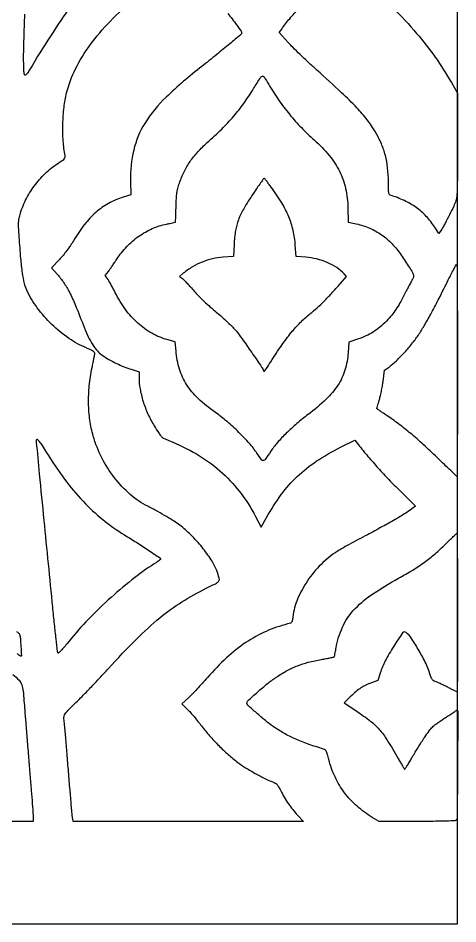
# Model space of a CAD drawing. Header units: millimetres. Extents: x 7 to 202, y 10 to 284.
# Drawn here: x 40.47 to 57.52, y 214 to 249.13 of the extents above; entities that cross this region are included whole.
import ezdxf

# ---------------------------------------------------------------- set-up
doc = ezdxf.new("R2010")
doc.units = ezdxf.units.MM
doc.layers.add('CUT', color=1, linetype='Continuous')
doc.layers.add('ENGRAVE', color=7, linetype='Continuous')

msp = doc.modelspace()

# ---------------------------------------------------------------- linework, layer by layer
at = {"layer": 'CUT'}
msp.add_lwpolyline([(17.5, 214), (57.5, 214), (57.5, 284), (17.5, 284)], close=True, dxfattribs=at)
at = {"layer": 'ENGRAVE', "extrusion": (0, 0, -1)}
for points in [[(-48.595, 249.304, 0.012625), (-48.764, 249.097, 0.008749), (-48.945, 248.854, 0.003631), (-49.113, 248.616, 0.153298), (-49.132, 248.557, 0.218643), (-49.102, 248.491, 0.001874), (-48.67, 248.123, 0.006197), (-48.169, 247.71, 0.004149), (-47.585, 247.248, -0.025096), (-46.212, 246.066, -0.063384), (-45.382, 245.045, -0.080905), (-44.951, 244.011, -0.0655), (-44.828, 242.814), (-44.843, 242.277), (-44.543, 242.182, -0.049692), (-43.976, 241.937, -0.053338), (-43.483, 241.591, -0.04857), (-43.039, 241.118, -0.031319), (-42.617, 240.494, 0.016309), (-42.501, 240.31, 0.012046), (-42.36, 240.114, 0.012096), (-42.212, 239.926, 0.017215), (-42.07, 239.767), (-41.759, 239.442), (-41.984, 239.192, 0.034716), (-42.241, 238.865, 0.031531), (-42.46, 238.495, 0.020644), (-42.696, 237.979, 0.005506), (-43.029, 237.138, -0.020054), (-43.191, 236.763, -0.031428), (-43.362, 236.457, -0.037128), (-43.541, 236.22, -0.063646), (-43.726, 236.056, -0.019354), (-43.992, 235.89, -0.016401), (-44.285, 235.735, -0.016673), (-44.581, 235.603, -0.022903), (-44.855, 235.506), (-45.157, 235.414), (-45.157, 235.193, -0.044222), (-45.196, 234.747, -0.031607), (-45.316, 234.26, -0.030368), (-45.503, 233.769, -0.031409), (-45.746, 233.31, -0.005594), (-45.931, 233.016, -0.052908), (-46.024, 232.9, -0.081629), (-46.125, 232.827, -0.021781), (-46.308, 232.747, 0.038783), (-47.384, 232.224, 0.047374), (-48.293, 231.571, 0.048175), (-49.05, 230.768, 0.042401), (-49.676, 229.802), (-49.896, 229.39), (-50.102, 229.76, 0.031304), (-50.67, 230.646, 0.044452), (-51.288, 231.348, 0.04375), (-52.029, 231.938, 0.029067), (-52.968, 232.484), (-53.519, 232.764), (-53.616, 232.639, -0.008846), (-53.982, 232.188, -0.007783), (-54.378, 231.73, -0.007728), (-54.792, 231.281, -0.008353), (-55.21, 230.856), (-55.875, 230.202), (-55.735, 230.096, 0.022102), (-55.469, 229.913, 0.008436), (-55.083, 229.68, 0.00717), (-54.596, 229.406, 0.004202), (-54.006, 229.092, -0.002914), (-53.649, 228.903, -0.003098), (-53.3, 228.714, -0.002949), (-53.003, 228.547, -0.014271), (-52.837, 228.446, -0.053185), (-52.214, 227.943, -0.047445), (-51.685, 227.302, -0.048999), (-51.303, 226.598, -0.068866), (-51.118, 225.908, 0.012128), (-51.096, 225.758, 0.114868), (-51.07, 225.699, 0.149412), (-51.024, 225.664, 0.024939), (-50.916, 225.631, -0.043205), (-50.079, 225.34, -0.042239), (-49.298, 224.909, -0.039123), (-48.549, 224.319, -0.028301), (-47.811, 223.556, 0.005219), (-47.611, 223.329, 0.004816), (-47.4, 223.099, 0.004812), (-47.209, 222.899, 0.01594), (-47.078, 222.772), (-46.817, 222.537), (-47.039, 222.316, 0.015812), (-47.146, 222.203, 0.005908), (-47.288, 222.038, 0.005847), (-47.44, 221.854, 0.00705), (-47.578, 221.678, -0.017609), (-47.893, 221.292, -0.015811), (-48.245, 220.915, -0.015997), (-48.616, 220.565, -0.019473), (-48.985, 220.263, -0.022979), (-49.289, 220.056, -0.011686), (-49.687, 219.822, -0.011458), (-50.085, 219.613, -0.032139), (-50.375, 219.491, 0.066984), (-50.447, 219.455, 0.06528), (-50.508, 219.4, 0.045819), (-50.569, 219.315, 0.015154), (-50.641, 219.181, -0.015569), (-50.787, 218.912, -0.018066), (-50.943, 218.665, -0.018512), (-51.113, 218.436, -0.018129), (-51.3, 218.219), (-51.526, 217.975), (-47.066, 217.975), (-42.606, 217.975), (-42.585, 218.069, 0.032331), (-42.574, 218.142, 0.000315), (-42.527, 218.67, 0.001043), (-42.475, 219.279, 0.000676), (-42.417, 219.983, -0.000575), (-42.359, 220.691, -0.000851), (-42.307, 221.312, -0.000374), (-42.26, 221.842, -0.017006), (-42.247, 221.952, 0.098032), (-42.251, 222.053, 0.100945), (-42.294, 222.145, 0.036245), (-42.403, 222.272, 0.002988), (-42.712, 222.579, -0.006174), (-42.951, 222.821, -0.002338), (-43.281, 223.164, -0.002315), (-43.635, 223.54, -0.002825), (-43.963, 223.895, 0.011025), (-45.068, 225.054, 0.024873), (-45.966, 225.87, 0.030338), (-46.818, 226.487, 0.027669), (-47.765, 227.017, -0.00561), (-48.165, 227.219, -0.140518), (-48.253, 227.302, -0.211042), (-48.266, 227.409, -0.015105), (-48.168, 227.698, -0.055207), (-47.956, 228.117, -0.025904), (-47.598, 228.607, -0.025475), (-47.17, 229.083, -0.034948), (-46.736, 229.461, -0.018733), (-46.513, 229.616, -0.009777), (-46.226, 229.793, -0.008607), (-45.884, 229.987, -0.006064), (-45.493, 230.194, 0.06135), (-44.816, 230.654, 0.048077), (-44.207, 231.301, 0.046585), (-43.714, 232.076, 0.048839), (-43.383, 232.917, 0.034704), (-43.253, 233.532, 0.030563), (-43.202, 234.185, 0.029285), (-43.23, 234.868, 0.026075), (-43.338, 235.571, -0.002439), (-43.378, 235.767, -0.003394), (-43.411, 235.942, -0.00209), (-43.438, 236.09, -0.043222), (-43.441, 236.135, -0.224324), (-43.424, 236.171, -0.034759), (-43.358, 236.218, -0.028293), (-43.258, 236.272, -0.011966), (-43.117, 236.334, 0.055268), (-42.441, 236.702, 0.040038), (-41.779, 237.247, 0.03986), (-41.209, 237.895, 0.052889), (-40.807, 238.569, 0.053275), (-40.716, 238.84, 0.019167), (-40.643, 239.241, 0.013496), (-40.578, 239.807, 0.004546), (-40.513, 240.635, 0.003871), (-40.489, 241.023, 0.025791), (-40.489, 241.217, 0.041792), (-40.509, 241.368, 0.020718), (-40.558, 241.556, 0.045777), (-40.797, 242.136, 0.04283), (-41.142, 242.677, 0.042824), (-41.575, 243.151, 0.045731), (-42.072, 243.533, -0.010591), (-42.206, 243.622, -0.063992), (-42.268, 243.678, -0.127429), (-42.293, 243.729, -0.100268), (-42.293, 243.791, 0.03309), (-42.218, 244.361, 0.022117), (-42.205, 245.019, 0.022176), (-42.249, 245.672, 0.034572), (-42.351, 246.227, 0.053288), (-42.699, 247.16, 0.041393), (-43.262, 248.087, 0.037198), (-44.036, 249, 0.027383), (-45.018, 249.894, -0.019935)], [(-42.736, 249.871, -0.016544), (-41.929, 248.744, -0.012477), (-41.116, 247.456, 0.002749), (-40.904, 247.105, 0.025971), (-40.805, 246.961, 0.122657), (-40.751, 246.917, 0.460883), (-40.716, 246.933, 0.060658), (-40.692, 247.092, 0.00632), (-40.685, 247.469, 0.007027), (-40.689, 247.954, 0.0038), (-40.708, 248.551), (-40.735, 249.274)], [(-55.006, 249.517, 0.019564), (-55.918, 248.534, 0.023323), (-56.638, 247.609, 0.023592), (-57.265, 246.624), (-57.5, 246.215), (-57.5, 244.213, 0.001072), (-57.498, 243.136, 0.005987), (-57.488, 242.559, 0.008803), (-57.472, 242.2, 0.069044), (-57.439, 242.037, 0.025364), (-57.355, 241.833, 0.00584), (-57.192, 241.498, 0.006206), (-57.018, 241.162, 0.018577), (-56.888, 240.938), (-56.782, 240.769), (-56.62, 241.014, -0.042709), (-56.288, 241.437, -0.048351), (-55.901, 241.778, -0.046511), (-55.442, 242.048, -0.034955), (-54.895, 242.259, 0.207179), (-54.856, 242.293, 0.078926), (-54.835, 242.363, 0.030886), (-54.824, 242.495, 0.00388), (-54.822, 242.783, -0.027067), (-54.793, 243.322, -0.036555), (-54.705, 243.802, -0.037536), (-54.55, 244.255, -0.031041), (-54.321, 244.71, -0.032735), (-54.005, 245.177, -0.024544), (-53.601, 245.648, -0.016143), (-53.01, 246.234, -0.004578), (-52.053, 247.108, 0.004643), (-51.728, 247.403, 0.004284), (-51.401, 247.713, 0.004279), (-51.114, 247.994, 0.014191), (-50.932, 248.186), (-50.593, 248.564), (-50.686, 248.698, 0.021476), (-50.996, 249.104, 0.01784), (-51.357, 249.508, 0.017585)], [(-40.409, 225.345, 0.008464), (-40.507, 225.256, 0.13383), (-40.53, 225.218, 0.050755), (-40.557, 225.072, 0.006184), (-40.579, 224.749, 0.001822), (-40.597, 224.398, 0.428268), (-40.577, 224.377, 0.1581), (-40.558, 224.383, 0.006279), (-40.498, 224.427, 0.010545), (-40.428, 224.483, 0.007207)], [(-40.264, 223.671, 0.027991), (-40.507, 223.446, 0.111383), (-40.612, 223.273, 0.057722), (-40.665, 223.022, 0.003862), (-40.727, 222.289, -0.000546), (-40.766, 221.804, -0.000221), (-40.819, 221.143, -0.000218), (-40.876, 220.431, -0.000277), (-40.93, 219.774, 0.000692), (-40.979, 219.179, 0.001015), (-41.02, 218.656, 0.000474), (-41.053, 218.209, 0.018787), (-41.057, 218.111), (-41.056, 217.975), (-39.909, 217.975, 0.00167)]]:
    msp.add_lwpolyline(points, format="xyb", dxfattribs=at)
for points in [[(-50.187, 246.55, -0.018804), (-50.569, 245.954, -0.019548), (-50.99, 245.396, -0.019741), (-51.449, 244.879, -0.020092), (-51.945, 244.402, 0.038261), (-52.53, 243.797, 0.058119), (-52.928, 243.185, 0.061019), (-53.162, 242.521, 0.047775), (-53.254, 241.762), (-53.268, 241.218), (-53.578, 241.147, 0.045173), (-54.099, 240.977, 0.050987), (-54.559, 240.722, 0.050275), (-54.963, 240.376, 0.041924), (-55.317, 239.935, 0.002568), (-55.632, 239.463, 0.025117), (-55.754, 239.256, 0.067997), (-55.799, 239.134, 0.19701), (-55.783, 239.047, -0.01758), (-55.75, 238.989, -0.001723), (-55.674, 238.849, -0.002178), (-55.585, 238.681, -0.001724), (-55.491, 238.498, 0.006411), (-55.271, 238.082, 0.022086), (-55.113, 237.822, 0.028242), (-54.955, 237.611, 0.016515), (-54.743, 237.376, 0.026972), (-54.492, 237.142, 0.033245), (-54.233, 236.953, 0.033199), (-53.952, 236.801, 0.026775), (-53.631, 236.674), (-53.295, 236.561), (-53.264, 236.158, 0.054229), (-53.135, 235.473, 0.069924), (-52.866, 234.893, 0.059844), (-52.411, 234.345, 0.028489), (-51.71, 233.754, -0.016348), (-51.27, 233.4, -0.017236), (-50.861, 233.024, -0.018397), (-50.514, 232.656, -0.033186), (-50.262, 232.326, 0.005394), (-50.046, 232.008, 0.209797), (-49.975, 231.964, 0.277585), (-49.905, 231.994, 0.009209), (-49.726, 232.253, -0.034113), (-49.436, 232.631, -0.017952), (-49.028, 233.06, -0.017555), (-48.569, 233.48, -0.022377), (-48.116, 233.832, 0.03429), (-47.45, 234.375, 0.062131), (-47.002, 234.915, 0.068509), (-46.727, 235.51, 0.051902), (-46.59, 236.216), (-46.559, 236.57), (-46.241, 236.659, 0.061783), (-45.649, 236.905, 0.054645), (-45.108, 237.297, 0.051052), (-44.633, 237.825, 0.041764), (-44.237, 238.473, -0.00516), (-44.162, 238.62, -0.004739), (-44.082, 238.769, -0.004739), (-44.008, 238.9, -0.015544), (-43.955, 238.985), (-43.849, 239.146), (-43.969, 239.303, -0.009182), (-44.029, 239.384, -0.003039), (-44.114, 239.506, -0.003025), (-44.207, 239.642, -0.003432), (-44.294, 239.774, 0.045792), (-44.683, 240.267, 0.04863), (-45.149, 240.67, 0.050072), (-45.67, 240.965, 0.054848), (-46.224, 241.14, -0.001679), (-46.353, 241.166, -0.002664), (-46.463, 241.19, -0.000598), (-46.56, 241.211, -0.119508), (-46.568, 241.215, -0.212228), (-46.573, 241.224, -0.000346), (-46.58, 241.392, -0.002546), (-46.586, 241.582, -0.00156), (-46.593, 241.806, 0.006207), (-46.605, 242.136, 0.022576), (-46.624, 242.345, 0.029748), (-46.66, 242.521, 0.01787), (-46.721, 242.724, 0.031439), (-46.906, 243.169, 0.036587), (-47.137, 243.565, 0.035243), (-47.431, 243.934, 0.02583), (-47.804, 244.301, -0.013762), (-48.362, 244.823, -0.020391), (-48.818, 245.313, -0.021414), (-49.216, 245.819, -0.017724), (-49.597, 246.39, 0.002711), (-49.87, 246.826, 0.187742), (-49.938, 246.877, 0.329424), (-50.003, 246.851, 0.00752)], [(-49.58, 242.316, -0.014927), (-49.215, 241.735, -0.04254), (-49.01, 241.305, -0.049956), (-48.898, 240.886, -0.027597), (-48.842, 240.36), (-48.818, 239.879), (-48.421, 239.852, -0.038526), (-48.002, 239.791, -0.039892), (-47.604, 239.666, -0.039542), (-47.227, 239.479, -0.036536), (-46.873, 239.231), (-46.727, 239.111), (-46.838, 239.024, 0.033109), (-46.901, 238.968, 0.00499), (-47.017, 238.846, 0.005581), (-47.151, 238.7, 0.004797), (-47.288, 238.543, -0.016313), (-47.458, 238.358, -0.008814), (-47.678, 238.141, -0.008618), (-47.917, 237.922, -0.010812), (-48.147, 237.727, 0.010183), (-48.367, 237.54, 0.008897), (-48.59, 237.336, 0.009109), (-48.787, 237.143, 0.0227), (-48.922, 236.992, 0.016991), (-49.151, 236.692, 0.003691), (-49.525, 236.156, 0.001754), (-49.91, 235.593, 0.063026), (-49.981, 235.453, -0.281311), (-50.004, 235.434, -0.259569), (-50.033, 235.445, -0.02947), (-50.087, 235.52, -0.001212), (-50.264, 235.799, 0.010151), (-50.689, 236.443, 0.020458), (-51.054, 236.929, 0.02477), (-51.404, 237.318, 0.027147), (-51.782, 237.657, -0.013524), (-52.061, 237.895, -0.013008), (-52.331, 238.15, -0.011296), (-52.619, 238.451, -0.006364), (-52.955, 238.827), (-53.2, 239.11), (-53.105, 239.211, -0.060413), (-52.822, 239.448, -0.041948), (-52.454, 239.645, -0.040377), (-52.041, 239.785, -0.043724), (-51.621, 239.852), (-51.245, 239.879), (-51.215, 240.323, -0.039027), (-51.132, 240.89, -0.043055), (-50.964, 241.418, -0.038055), (-50.687, 241.961, -0.021488), (-50.276, 242.576, -0.004592), (-50.18, 242.704, -0.007204), (-50.096, 242.812, -0.002645), (-50.021, 242.903, -0.209899), (-50.005, 242.911, -0.254818), (-49.989, 242.903, -0.001062), (-49.869, 242.737, -0.004769), (-49.735, 242.544, -0.002943)], [(-57.5, 235.464, 0.000608), (-57.498, 233.892, 0.001015), (-57.492, 232.569, 0.000042), (-57.484, 231.375, 0.412264), (-57.473, 231.364, 0.190845), (-57.455, 231.371, 0.000431), (-57.238, 231.576, 0.002735), (-56.993, 231.809, 0.001686), (-56.708, 232.086, -0.007967), (-56.176, 232.59, -0.011658), (-55.69, 233.014, -0.012691), (-55.22, 233.387, -0.012964), (-54.734, 233.732, 0.000196), (-54.599, 233.823, 0.000315), (-54.484, 233.901, 0.00005), (-54.381, 233.97, 0.019294), (-54.374, 233.976, 0.30132), (-54.372, 233.983, 0.001026), (-54.397, 234.073, 0.004888), (-54.427, 234.175, 0.002987), (-54.465, 234.296, -0.018065), (-54.506, 234.446, -0.008506), (-54.55, 234.643, -0.008417), (-54.589, 234.85, -0.011734), (-54.616, 235.038), (-54.668, 235.467), (-54.86, 235.608, -0.033327), (-55.133, 235.839, -0.01609), (-55.453, 236.168, -0.015972), (-55.761, 236.53, -0.023877), (-56.005, 236.866, -0.013499), (-56.233, 237.236, -0.007416), (-56.493, 237.701, -0.006134), (-56.792, 238.271, -0.003433), (-57.143, 238.972, 0.004141), (-57.257, 239.199, 0.006676), (-57.359, 239.391, 0.001979), (-57.449, 239.554, 0.272027), (-57.467, 239.565, 0.411816), (-57.481, 239.552, 0.000062), (-57.49, 238.36, 0.001242), (-57.498, 237.037, 0.000744)], [(-41.559, 232.298, -0.020522), (-42.271, 231.245, -0.030139), (-42.988, 230.388, -0.032921), (-43.749, 229.682, -0.033396), (-44.592, 229.086, 0.004983), (-45.054, 228.797, 0.004602), (-45.522, 228.492, 0.000782), (-45.974, 228.19, 0.253181), (-45.993, 228.154, 0.221033), (-45.985, 228.135, 0.007657), (-45.921, 228.084, 0.013016), (-45.841, 228.026, 0.008579), (-45.747, 227.963, -0.024606), (-44.875, 227.338, -0.01776), (-43.965, 226.562, -0.017571), (-43.099, 225.711, -0.021889), (-42.359, 224.859, 0.007466), (-42.221, 224.69, 0.02081), (-42.117, 224.577, 0.023869), (-42.041, 224.508, 0.468883), (-42.014, 224.513, 0.098785), (-42, 224.556, 0.000423), (-41.943, 225.053, 0.002048), (-41.882, 225.619, 0.001288), (-41.814, 226.28, 0.000135), (-41.48, 229.649, 0.000758), (-41.305, 231.448, 0.000228), (-41.187, 232.687, 0.063172), (-41.19, 232.792, 0.627487), (-41.214, 232.799, 0.025338), (-41.289, 232.709, 0.016703), (-41.4, 232.549, 0.004991)], [(-57.5, 226.071, 0.000377), (-57.499, 224.892, 0.000629), (-57.496, 223.899, 0.000016), (-57.493, 223.001, 0.413017), (-57.488, 222.996, 0.115024), (-57.478, 222.998, 0.000398), (-57.375, 223.049, 0.002124), (-57.258, 223.108, 0.001327), (-57.122, 223.177, -0.00449), (-56.976, 223.25, -0.004772), (-56.833, 223.318, -0.004553), (-56.708, 223.375, -0.021876), (-56.636, 223.404, 0.057308), (-56.563, 223.438, 0.100256), (-56.515, 223.484, 0.067289), (-56.477, 223.558, 0.014968), (-56.433, 223.693, -0.042941), (-56.283, 224.082, -0.016955), (-56.013, 224.59, -0.015489), (-55.72, 225.065, -0.073601), (-55.507, 225.302, -0.436562), (-55.375, 225.284, -0.01275), (-55.027, 224.765, -0.021586), (-54.7, 224.198, -0.04577), (-54.508, 223.729), (-54.418, 223.437), (-54.161, 223.348, -0.027865), (-53.945, 223.26, -0.036319), (-53.759, 223.154, -0.03153), (-53.571, 223.011, -0.01488), (-53.347, 222.805), (-53.106, 222.57), (-53.598, 222.244, 0.019102), (-54.122, 221.867, 0.047673), (-54.465, 221.543, 0.039992), (-54.773, 221.128, 0.010281), (-55.201, 220.41, -0.003175), (-55.288, 220.26, -0.004829), (-55.365, 220.131, -0.001906), (-55.433, 220.021, -0.115582), (-55.449, 220.004, -0.400821), (-55.466, 220.008, -0.004053), (-55.54, 220.118, -0.010112), (-55.625, 220.252, -0.006059), (-55.72, 220.414, 0.005193), (-55.832, 220.607, 0.003094), (-55.97, 220.834, 0.003097), (-56.11, 221.058, 0.005353), (-56.23, 221.243, 0.011571), (-56.402, 221.489, 0.042728), (-56.526, 221.632, 0.03761), (-56.681, 221.761, 0.007557), (-56.977, 221.964, 0.001905), (-57.163, 222.087, 0.003034), (-57.323, 222.19, 0.000666), (-57.463, 222.28, 0.14223), (-57.479, 222.285, 0.416024), (-57.515, 222.248, 0.000157), (-57.502, 220.174, 0.000223), (-57.487, 218.114, 0.196913), (-57.45, 218.025, 0.185779), (-57.391, 217.999, 0.004398), (-57.084, 217.986, 0.006578), (-56.644, 217.977, 0.00169), (-55.932, 217.975), (-54.465, 217.975), (-54.199, 218.132, 0.048128), (-53.61, 218.56, 0.050239), (-53.124, 219.087, 0.050418), (-52.754, 219.699, 0.04914), (-52.51, 220.377, -0.007237), (-52.454, 220.587, -0.045269), (-52.414, 220.691, -0.095563), (-52.371, 220.748, -0.112821), (-52.311, 220.781, 0.013334), (-51.71, 220.974, 0.020965), (-51.206, 221.174, 0.023475), (-50.765, 221.397, 0.025119), (-50.358, 221.655, 0.017554), (-50.055, 221.885, 0.010243), (-49.709, 222.18, 0.003868), (-49.375, 222.482, 0.210303), (-49.341, 222.558, 0.208282), (-49.385, 222.659, 0.005674), (-49.75, 222.991, 0.012545), (-50.135, 223.317, 0.022258), (-50.471, 223.562, 0.02058), (-50.904, 223.826, 0.032473), (-51.297, 224.011, 0.031994), (-51.715, 224.145, 0.01925), (-52.225, 224.254, -0.002782), (-52.41, 224.286, -0.004355), (-52.568, 224.317, -0.001307), (-52.705, 224.345, -0.146325), (-52.721, 224.354, -0.141959), (-52.73, 224.369, -0.002445), (-52.751, 224.465, -0.005999), (-52.774, 224.578, -0.003933), (-52.797, 224.708, 0.062804), (-53.04, 225.502, 0.077458), (-53.462, 226.149, 0.060517), (-54.147, 226.747, 0.023618), (-55.22, 227.405, -0.012557), (-55.765, 227.722, -0.018806), (-56.222, 228.029, -0.020158), (-56.631, 228.352, -0.018182), (-57.028, 228.718, 0.002173), (-57.195, 228.882, 0.003498), (-57.339, 229.02, 0.000698), (-57.466, 229.141, 0.191269), (-57.48, 229.146, 0.412254), (-57.488, 229.138, 0.000042), (-57.494, 228.243, 0.00102), (-57.499, 227.25, 0.000612)]]:
    msp.add_lwpolyline(points, format="xyb", close=True, dxfattribs=at)

doc.saveas('drawing.dxf')
